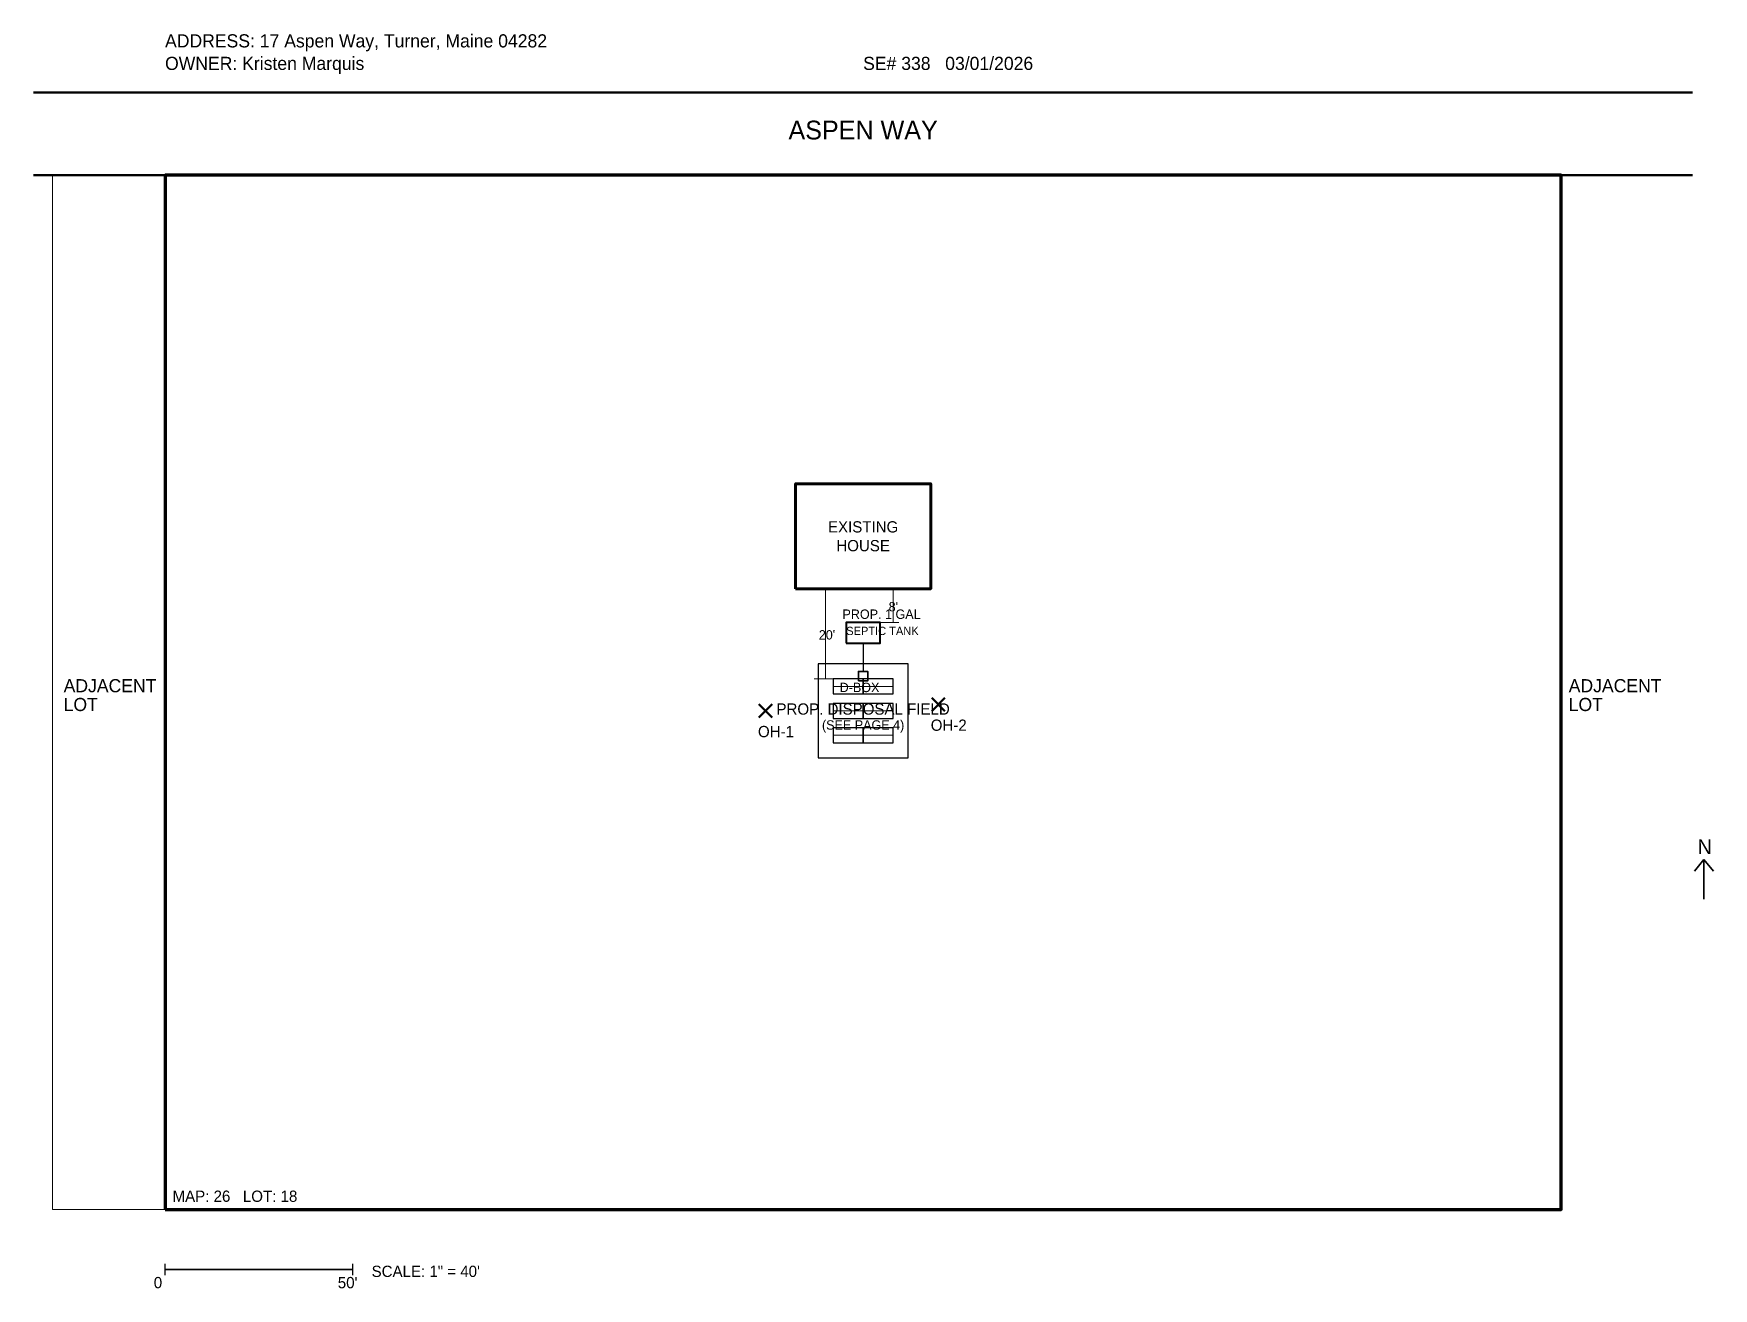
# Model space of a CAD drawing. Header units: metres. Extents: x -5 to 442, y -1 to 333.
import ezdxf
from ezdxf.enums import TextEntityAlignment as Align

# ---------------------------------------------------------------- set-up
doc = ezdxf.new("R2010")
doc.units = ezdxf.units.M
for name, color, linetype in [('BORDER', 7, 'Continuous'), ('DIMENSIONS', 7, 'Continuous'), ('HIDDEN', 8, 'Continuous'), ('PROPERTY', 7, 'Continuous'), ('STRUCTURES', 7, 'Continuous'), ('SYSTEM', 7, 'Continuous'), ('TEXT', 7, 'Continuous')]:
    doc.layers.add(name, color=color, linetype=linetype)

msp = doc.modelspace()

# ---------------------------------------------------------------- linework, layer by layer
at = {"layer": 'BORDER', "lineweight": 50}
for p, q in [((-5, 317.37), (436.74, 317.37)), ((-5, 295.37), (436.74, 295.37))]:
    msp.add_line(p, q, dxfattribs=at)
at = {"layer": 'BORDER', "lineweight": 18}
for p, q in [((0, 20), (0, 295.37)), ((0, 295.37), (30, 295.37)), ((401.74, 20), (401.74, 295.37)), ((401.74, 295.37), (401.74, 295.37)), ((0, 20), (30, 20)), ((401.74, 20), (401.74, 20))]:
    msp.add_line(p, q, dxfattribs=at)
at = {"layer": 'DIMENSIONS', "lineweight": 13}
for p, q in [((215.87, 185.22), (202.87, 185.22)), ((218.87, 185.22), (225.37, 185.22)), ((218.87, 176.22), (225.37, 176.22)), ((215.87, 161.22), (202.87, 161.22))]:
    msp.add_line(p, q, dxfattribs=at)
at = {"layer": 'DIMENSIONS', "lineweight": 18}
for p, q in [((205.87, 185.22), (205.87, 161.22)), ((223.87, 185.22), (223.87, 176.22))]:
    msp.add_line(p, q, dxfattribs=at)
at = {"layer": 'DIMENSIONS', "lineweight": 25}
for p, q in [((30, 2.5), (30, 5.5)), ((80, 2.5), (80, 5.5))]:
    msp.add_line(p, q, dxfattribs=at)
at = {"layer": 'DIMENSIONS', "lineweight": 35}
msp.add_line((30, 4), (80, 4), dxfattribs=at)
at = {"layer": 'HIDDEN', "lineweight": 18}
for p, q in [((207.87, 159.22), (223.87, 159.22)), ((207.87, 152.72), (223.87, 152.72)), ((207.87, 146.22), (223.87, 146.22))]:
    msp.add_line(p, q, dxfattribs=at)
at = {"layer": 'HIDDEN'}
msp.add_lwpolyline([(203.87, 140.22), (227.87, 140.22), (227.87, 165.22), (203.87, 165.22), (203.87, 140.22)], dxfattribs=at)
at = {"layer": 'PROPERTY', "lineweight": 70}
msp.add_lwpolyline([(30, 20), (401.74, 20), (401.74, 295.37), (30, 295.37), (30, 20)], dxfattribs=at)
at = {"layer": 'STRUCTURES', "lineweight": 60}
msp.add_lwpolyline([(197.87, 185.22), (233.87, 185.22), (233.87, 213.22), (197.87, 213.22), (197.87, 185.22)], dxfattribs=at)
at = {"layer": 'SYSTEM', "lineweight": 25}
for p, q in [((215.87, 170.72), (215.87, 163.22)), ((215.87, 160.72), (215.87, 161.22))]:
    msp.add_line(p, q, dxfattribs=at)
at = {"layer": 'SYSTEM', "lineweight": 40}
msp.add_lwpolyline([(211.37, 170.72), (220.37, 170.72), (220.37, 176.22), (211.37, 176.22), (211.37, 170.72)], dxfattribs=at)
at = {"layer": 'SYSTEM', "lineweight": 25}
for points in [[(207.87, 157.22), (215.87, 157.22), (215.87, 161.22), (207.87, 161.22), (207.87, 157.22)], [(215.87, 157.22), (223.87, 157.22), (223.87, 161.22), (215.87, 161.22), (215.87, 157.22)], [(207.87, 150.72), (215.87, 150.72), (215.87, 154.72), (207.87, 154.72), (207.87, 150.72)], [(215.87, 150.72), (223.87, 150.72), (223.87, 154.72), (215.87, 154.72), (215.87, 150.72)], [(207.87, 144.22), (215.87, 144.22), (215.87, 148.22), (207.87, 148.22), (207.87, 144.22)], [(215.87, 144.22), (223.87, 144.22), (223.87, 148.22), (215.87, 148.22), (215.87, 144.22)]]:
    msp.add_lwpolyline(points, dxfattribs=at)
at = {"layer": 'SYSTEM', "lineweight": 35}
msp.add_lwpolyline([(214.62, 160.72), (217.12, 160.72), (217.12, 163.22), (214.62, 163.22), (214.62, 160.72)], dxfattribs=at)
at = {"layer": 'TEXT', "lineweight": 50}
for p, q in [((188.12, 150.97), (191.62, 154.47)), ((188.12, 154.47), (191.62, 150.97)), ((234.12, 152.67), (237.62, 156.17)), ((234.12, 156.17), (237.62, 152.67))]:
    msp.add_line(p, q, dxfattribs=at)
at = {"layer": 'TEXT', "lineweight": 35}
for p, q in [((439.74, 113.11), (437.22, 110.03)), ((439.74, 102.61), (439.74, 113.11)), ((439.74, 113.11), (442.26, 110.03))]:
    msp.add_line(p, q, dxfattribs=at)

# ---------------------------------------------------------------- texts
at = {"layer": 'DIMENSIONS'}
for s, p in [("8'", (222.67, 179.22)), ("20'", (204.07, 171.72))]:
    msp.add_text(s, height=2.5, dxfattribs=at).set_placement(p)
at = {"layer": 'TEXT'}
for s, height, p in [('ADDRESS: 17 Aspen Way, Turner, Maine 04282', 3.5, (30, 329.37)), ('OWNER: Kristen Marquis', 3.5, (30, 323.37)), ('SE# 338   03/01/2026', 3.5, (215.87, 323.37)), ('PROP. 1 GAL', 2.5, (210.37, 177.22)), ('SEPTIC TANK', 2.2, (211.37, 172.92)), ('ADJACENT', 3.5, (3, 157.68)), ('ADJACENT', 3.5, (403.74, 157.68)), ('D-BOX', 2.5, (209.62, 157.72)), ('LOT', 3.5, (3, 152.68)), ('LOT', 3.5, (403.74, 152.68)), ('OH-1', 3, (187.87, 145.72)), ('OH-2', 3, (233.87, 147.42)), ('N', 3.92, (438.06, 114.61)), ('MAP: 26   LOT: 18', 3, (32, 22)), ('SCALE: 1" = 40\'', 3, (85, 2)), ('0', 3, (27, -1)), ("50'", 3, (76, -1))]:
    msp.add_text(s, height=height, dxfattribs=at).set_placement(p)
for s, height, p in [('ASPEN WAY', 5, (215.87, 304.87)), ('EXISTING', 3, (215.87, 200.22)), ('HOUSE', 3, (215.87, 195.22)), ('PROP. DISPOSAL FIELD', 3, (215.87, 151.72)), ('(SEE PAGE 4)', 2.5, (215.87, 147.72))]:
    msp.add_text(s, height=height, dxfattribs=at).set_placement(p, align=Align.CENTER)

doc.saveas('drawing.dxf')
